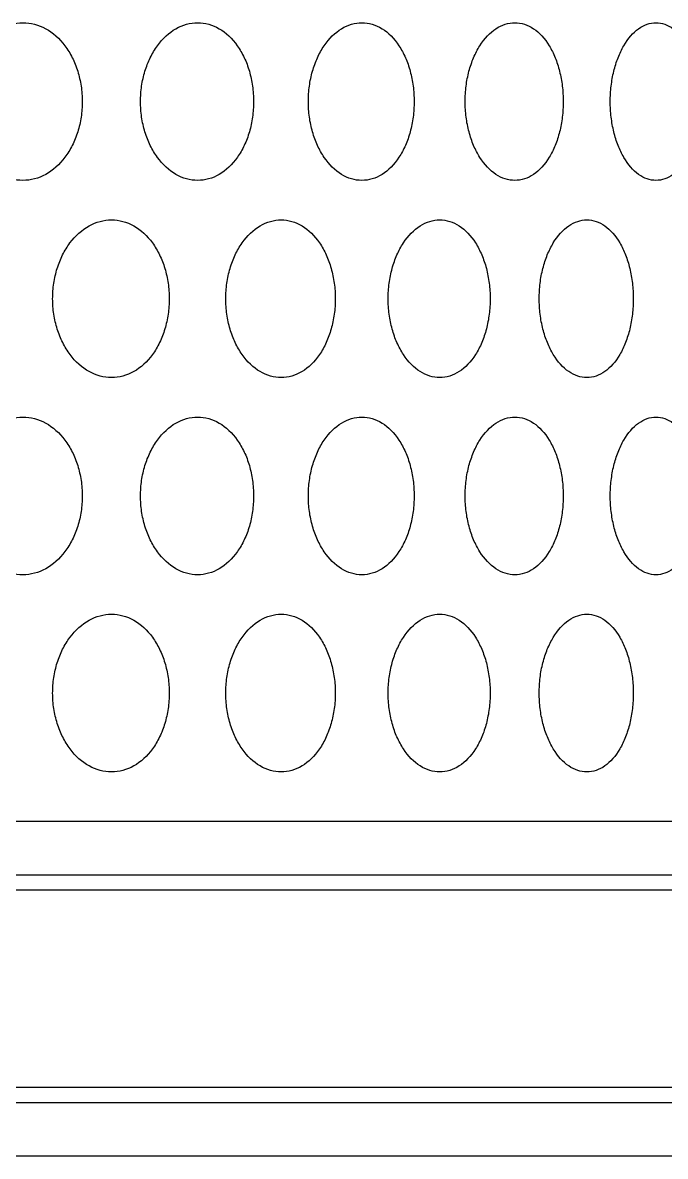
# Model space of a CAD drawing. Header units: millimetres. Extents: x 324 to 7054, y -67 to 2159.
# Drawn here: x 859.9 to 892.4, y 215.5 to 273 of the extents above; entities that cross this region are included whole.
import ezdxf

# ---------------------------------------------------------------- set-up
doc = ezdxf.new("R2010")
doc.units = ezdxf.units.MM
doc.header["$LTSCALE"] = 153.67
doc.layers.add('02___PRT_ALL_AXES', color=7, linetype='CONTINUOUS')

msp = doc.modelspace()

# ---------------------------------------------------------------- linework, layer by layer
at = {"layer": '02___PRT_ALL_AXES', "linetype": 'Continuous'}
for p, q in [((926.76986, 232.49176), (540.5752, 232.49176)), ((935.58959, 229.75897), (531.63665, 229.75897)), ((936.89175, 229), (529.01376, 229)), ((934.08209, 219), (529.01376, 219)), ((531.63665, 218.24103), (935.74636, 218.24103)), ((926.47439, 215.50824), (540.5752, 215.50824))]:
    msp.add_line(p, q, dxfattribs=at)
for points in [[(856.79919, 269), (856.79946, 269.26583), (856.83959, 269.78945), (857.0179, 270.54514), (857.3032, 271.23528), (857.81655, 272.04859), (858.66777, 272.7909), (859.86921, 273.10456), (861.05834, 272.79082), (861.89062, 272.05038), (862.38939, 271.2386), (862.66629, 270.54817), (862.83908, 269.79095), (862.8779, 269.2663), (862.87815, 269)], [(865.83264, 269), (865.83289, 269.26583), (865.87083, 269.78945), (866.03938, 270.54514), (866.309, 271.23528), (866.79401, 272.04859), (867.59787, 272.7909), (868.7314, 273.10456), (869.85217, 272.79082), (870.63583, 272.05038), (871.10524, 271.2386), (871.36577, 270.54817), (871.52831, 269.79095), (871.56482, 269.2663), (871.56506, 269)], [(874.34044, 269), (874.34068, 269.26583), (874.37627, 269.78945), (874.53437, 270.54514), (874.78724, 271.23528), (875.24198, 272.04859), (875.99525, 272.7909), (877.05633, 273.10456), (878.10425, 272.79082), (878.83617, 272.05038), (879.27434, 271.2386), (879.51745, 270.54817), (879.66908, 269.79095), (879.70314, 269.2663), (879.70336, 269)], [(882.28853, 269), (882.28875, 269.26583), (882.32185, 269.78945), (882.46888, 270.54514), (882.70398, 271.23528), (883.12662, 272.04859), (883.8263, 272.7909), (884.81069, 273.10456), (885.78155, 272.79082), (886.4588, 272.05038), (886.86397, 271.2386), (887.08869, 270.54817), (887.22882, 269.79095), (887.26029, 269.2663), (887.26049, 269)], [(889.64509, 269), (889.64529, 269.26583), (889.67577, 269.78945), (889.81114, 270.54514), (890.02753, 271.23528), (890.41639, 272.04859), (891.05967, 272.7909), (891.96342, 273.10456), (892.85334, 272.79082), (893.47321, 272.05038), (893.84376, 271.2386), (894.04919, 270.54817), (894.17725, 269.79095), (894.20601, 269.2663), (894.20619, 269)], [(862.87815, 269), (862.87789, 268.73417), (862.83922, 268.21055), (862.66715, 267.45486), (862.39107, 266.76472), (861.8923, 265.95141), (861.05928, 265.2091), (859.86694, 264.89544), (858.6687, 265.20918), (857.81827, 265.94962), (857.30493, 266.7614), (857.01879, 267.45183), (856.83974, 268.20905), (856.79945, 268.7337), (856.79919, 269)], [(871.56506, 269), (871.56482, 268.73417), (871.52844, 268.21055), (871.36658, 267.45486), (871.10682, 266.76472), (870.63742, 265.95141), (869.85305, 265.2091), (868.72926, 264.89544), (867.59875, 265.20918), (866.79564, 265.94962), (866.31063, 266.7614), (866.04022, 267.45183), (865.87097, 268.20905), (865.83289, 268.7337), (865.83264, 269)], [(879.70336, 269), (879.70314, 268.73417), (879.66921, 268.21055), (879.5182, 267.45486), (879.27581, 266.76472), (878.83765, 265.95141), (878.10507, 265.2091), (877.05433, 264.89544), (875.99608, 265.20918), (875.2435, 265.94962), (874.78877, 266.7614), (874.53516, 267.45183), (874.3764, 268.20905), (874.34067, 268.7337), (874.34044, 269)], [(887.26049, 269), (887.26028, 268.73417), (887.22893, 268.21055), (887.08938, 267.45486), (886.86533, 266.76472), (886.46017, 265.95141), (885.78231, 265.2091), (884.80883, 264.89544), (883.82707, 265.20918), (883.12804, 265.94962), (882.7054, 266.7614), (882.46961, 267.45183), (882.32197, 268.20905), (882.28874, 268.7337), (882.28853, 269)], [(894.20619, 269), (894.206, 268.73417), (894.17735, 268.21055), (894.04983, 267.45486), (893.84501, 266.76472), (893.47446, 265.95141), (892.85405, 265.2091), (891.96172, 264.89544), (891.06037, 265.20918), (890.41769, 265.94962), (890.02884, 266.7614), (889.81181, 267.45183), (889.67589, 268.20905), (889.64529, 268.7337), (889.64509, 269)], [(861.37941, 259), (861.37967, 259.26583), (861.41873, 259.78945), (861.59224, 260.54514), (861.86984, 261.23528), (862.36927, 262.04859), (863.19722, 262.7909), (864.36529, 263.10456), (865.52082, 262.79082), (866.3292, 262.05038), (866.81353, 261.2386), (867.08238, 260.54817), (867.25013, 259.79095), (867.28781, 259.2663), (867.28806, 259)], [(870.15443, 259), (870.15467, 259.26583), (870.19146, 259.78945), (870.35486, 260.54514), (870.61623, 261.23528), (871.08635, 262.04859), (871.8653, 262.7909), (872.96316, 263.10456), (874.04804, 262.79082), (874.80622, 262.05038), (875.26023, 261.2386), (875.51218, 260.54817), (875.66934, 259.79095), (875.70465, 259.2663), (875.70488, 259)], [(878.38649, 259), (878.38672, 259.26583), (878.42108, 259.78945), (878.57372, 260.54514), (878.81783, 261.23528), (879.25674, 262.04859), (879.98358, 262.7909), (881.00683, 263.10456), (882.01672, 262.79082), (882.72166, 262.05038), (883.14354, 261.2386), (883.37757, 260.54817), (883.52353, 259.79095), (883.55631, 259.2663), (883.55652, 259)], [(886.04264, 259), (886.04286, 259.26583), (886.07467, 259.78945), (886.21593, 260.54514), (886.44179, 261.23528), (886.84774, 262.04859), (887.51956, 262.7909), (888.4641, 263.10456), (889.39496, 262.79082), (890.04385, 262.05038), (890.4319, 261.2386), (890.64708, 260.54817), (890.78124, 259.79095), (890.81137, 259.2663), (890.81157, 259)], [(867.28806, 259), (867.28781, 258.73417), (867.25026, 258.21055), (867.08321, 257.45486), (866.81516, 256.76472), (866.33083, 255.95141), (865.52173, 255.2091), (864.36309, 254.89544), (863.19813, 255.20918), (862.37095, 255.94962), (861.87152, 256.7614), (861.5931, 257.45183), (861.41887, 258.20905), (861.37967, 258.7337), (861.37941, 259)], [(875.70488, 259), (875.70464, 258.73417), (875.66947, 258.21055), (875.51296, 257.45486), (875.26176, 256.76472), (874.80775, 255.95141), (874.0489, 255.2091), (872.96109, 254.89544), (871.86616, 255.20918), (871.08792, 255.94962), (870.61782, 256.7614), (870.35567, 257.45183), (870.19159, 258.20905), (870.15467, 258.7337), (870.15443, 259)], [(883.55652, 259), (883.5563, 258.73417), (883.52365, 258.21055), (883.3783, 257.45486), (883.14496, 256.76472), (882.72308, 255.95141), (882.01752, 255.2091), (881.0049, 254.89544), (879.98438, 255.20918), (879.25821, 255.94962), (878.81931, 256.7614), (878.57449, 257.45183), (878.42121, 258.20905), (878.38671, 258.7337), (878.38649, 259)], [(890.81157, 259), (890.81137, 258.73417), (890.78135, 258.21055), (890.64775, 257.45486), (890.4332, 256.76472), (890.04516, 255.95141), (889.3957, 255.2091), (888.46232, 254.89544), (887.5203, 255.20918), (886.84911, 255.94962), (886.44316, 256.7614), (886.21664, 257.45183), (886.07478, 258.20905), (886.04285, 258.7337), (886.04264, 259)], [(856.79919, 249), (856.79946, 249.26583), (856.83959, 249.78945), (857.0179, 250.54514), (857.3032, 251.23528), (857.81655, 252.04859), (858.66777, 252.7909), (859.86921, 253.10456), (861.05834, 252.79082), (861.89062, 252.05038), (862.38939, 251.2386), (862.66629, 250.54817), (862.83908, 249.79095), (862.8779, 249.2663), (862.87815, 249)], [(865.83264, 249), (865.83289, 249.26583), (865.87083, 249.78945), (866.03938, 250.54514), (866.309, 251.23528), (866.79401, 252.04859), (867.59787, 252.7909), (868.7314, 253.10456), (869.85217, 252.79082), (870.63583, 252.05038), (871.10524, 251.2386), (871.36577, 250.54817), (871.52831, 249.79095), (871.56482, 249.2663), (871.56506, 249)], [(874.34044, 249), (874.34068, 249.26583), (874.37627, 249.78945), (874.53437, 250.54514), (874.78724, 251.23528), (875.24198, 252.04859), (875.99525, 252.7909), (877.05633, 253.10456), (878.10425, 252.79082), (878.83617, 252.05038), (879.27434, 251.2386), (879.51745, 250.54817), (879.66908, 249.79095), (879.70314, 249.2663), (879.70336, 249)], [(882.28853, 249), (882.28875, 249.26583), (882.32185, 249.78945), (882.46888, 250.54514), (882.70398, 251.23528), (883.12662, 252.04859), (883.8263, 252.7909), (884.81069, 253.10456), (885.78155, 252.79082), (886.4588, 252.05038), (886.86397, 251.2386), (887.08869, 250.54817), (887.22882, 249.79095), (887.26029, 249.2663), (887.26049, 249)], [(889.64509, 249), (889.64529, 249.26583), (889.67577, 249.78945), (889.81114, 250.54514), (890.02753, 251.23528), (890.41639, 252.04859), (891.05967, 252.7909), (891.96342, 253.10456), (892.85334, 252.79082), (893.47321, 252.05038), (893.84376, 251.2386), (894.04919, 250.54817), (894.17725, 249.79095), (894.20601, 249.2663), (894.20619, 249)], [(862.87815, 249), (862.87789, 248.73417), (862.83922, 248.21055), (862.66715, 247.45486), (862.39107, 246.76472), (861.8923, 245.95141), (861.05928, 245.2091), (859.86694, 244.89544), (858.6687, 245.20918), (857.81827, 245.94962), (857.30493, 246.7614), (857.01879, 247.45183), (856.83974, 248.20905), (856.79945, 248.7337), (856.79919, 249)], [(871.56506, 249), (871.56482, 248.73417), (871.52844, 248.21055), (871.36658, 247.45486), (871.10682, 246.76472), (870.63742, 245.95141), (869.85305, 245.2091), (868.72926, 244.89544), (867.59875, 245.20918), (866.79564, 245.94962), (866.31063, 246.7614), (866.04022, 247.45183), (865.87097, 248.20905), (865.83289, 248.7337), (865.83264, 249)], [(879.70336, 249), (879.70314, 248.73417), (879.66921, 248.21055), (879.5182, 247.45486), (879.27581, 246.76472), (878.83765, 245.95141), (878.10507, 245.2091), (877.05433, 244.89544), (875.99608, 245.20918), (875.2435, 245.94962), (874.78877, 246.7614), (874.53516, 247.45183), (874.3764, 248.20905), (874.34067, 248.7337), (874.34044, 249)], [(887.26049, 249), (887.26028, 248.73417), (887.22893, 248.21055), (887.08938, 247.45486), (886.86533, 246.76472), (886.46017, 245.95141), (885.78231, 245.2091), (884.80883, 244.89544), (883.82707, 245.20918), (883.12804, 245.94962), (882.7054, 246.7614), (882.46961, 247.45183), (882.32197, 248.20905), (882.28874, 248.7337), (882.28853, 249)], [(894.20619, 249), (894.206, 248.73417), (894.17735, 248.21055), (894.04983, 247.45486), (893.84501, 246.76472), (893.47446, 245.95141), (892.85405, 245.2091), (891.96172, 244.89544), (891.06037, 245.20918), (890.41769, 245.94962), (890.02884, 246.7614), (889.81181, 247.45183), (889.67589, 248.20905), (889.64529, 248.7337), (889.64509, 249)], [(861.37941, 239), (861.37967, 239.26583), (861.41873, 239.78945), (861.59224, 240.54514), (861.86984, 241.23528), (862.36927, 242.04859), (863.19722, 242.7909), (864.36529, 243.10456), (865.52082, 242.79082), (866.3292, 242.05038), (866.81353, 241.2386), (867.08238, 240.54817), (867.25013, 239.79095), (867.28781, 239.2663), (867.28806, 239)], [(870.15443, 239), (870.15467, 239.26583), (870.19146, 239.78945), (870.35486, 240.54514), (870.61623, 241.23528), (871.08635, 242.04859), (871.8653, 242.7909), (872.96316, 243.10456), (874.04804, 242.79082), (874.80622, 242.05038), (875.26023, 241.2386), (875.51218, 240.54817), (875.66934, 239.79095), (875.70465, 239.2663), (875.70488, 239)], [(878.38649, 239), (878.38672, 239.26583), (878.42108, 239.78945), (878.57372, 240.54514), (878.81783, 241.23528), (879.25674, 242.04859), (879.98358, 242.7909), (881.00683, 243.10456), (882.01672, 242.79082), (882.72166, 242.05038), (883.14354, 241.2386), (883.37757, 240.54817), (883.52353, 239.79095), (883.55631, 239.2663), (883.55652, 239)], [(886.04264, 239), (886.04286, 239.26583), (886.07467, 239.78945), (886.21593, 240.54514), (886.44179, 241.23528), (886.84774, 242.04859), (887.51956, 242.7909), (888.4641, 243.10456), (889.39496, 242.79082), (890.04385, 242.05038), (890.4319, 241.2386), (890.64708, 240.54817), (890.78124, 239.79095), (890.81137, 239.2663), (890.81157, 239)], [(867.28806, 239), (867.28781, 238.73417), (867.25026, 238.21055), (867.08321, 237.45486), (866.81516, 236.76472), (866.33083, 235.95141), (865.52173, 235.2091), (864.36309, 234.89544), (863.19813, 235.20918), (862.37095, 235.94962), (861.87152, 236.7614), (861.5931, 237.45183), (861.41887, 238.20905), (861.37967, 238.7337), (861.37941, 239)], [(875.70488, 239), (875.70464, 238.73417), (875.66947, 238.21055), (875.51296, 237.45486), (875.26176, 236.76472), (874.80775, 235.95141), (874.0489, 235.2091), (872.96109, 234.89544), (871.86616, 235.20918), (871.08792, 235.94962), (870.61782, 236.7614), (870.35567, 237.45183), (870.19159, 238.20905), (870.15467, 238.7337), (870.15443, 239)], [(883.55652, 239), (883.5563, 238.73417), (883.52365, 238.21055), (883.3783, 237.45486), (883.14496, 236.76472), (882.72308, 235.95141), (882.01752, 235.2091), (881.0049, 234.89544), (879.98438, 235.20918), (879.25821, 235.94962), (878.81931, 236.7614), (878.57449, 237.45183), (878.42121, 238.20905), (878.38671, 238.7337), (878.38649, 239)], [(890.81157, 239), (890.81137, 238.73417), (890.78135, 238.21055), (890.64775, 237.45486), (890.4332, 236.76472), (890.04516, 235.95141), (889.3957, 235.2091), (888.46232, 234.89544), (887.5203, 235.20918), (886.84911, 235.94962), (886.44316, 236.7614), (886.21664, 237.45183), (886.07478, 238.20905), (886.04285, 238.7337), (886.04264, 239)]]:
    msp.add_open_spline(points, degree=3, knots=[0, 0, 0, 0, 0.0625, 0.125, 0.1875, 0.25, 0.375, 0.5, 0.625, 0.75, 0.8125, 0.875, 0.9375, 1, 1, 1, 1], dxfattribs=at)

doc.saveas('drawing.dxf')
